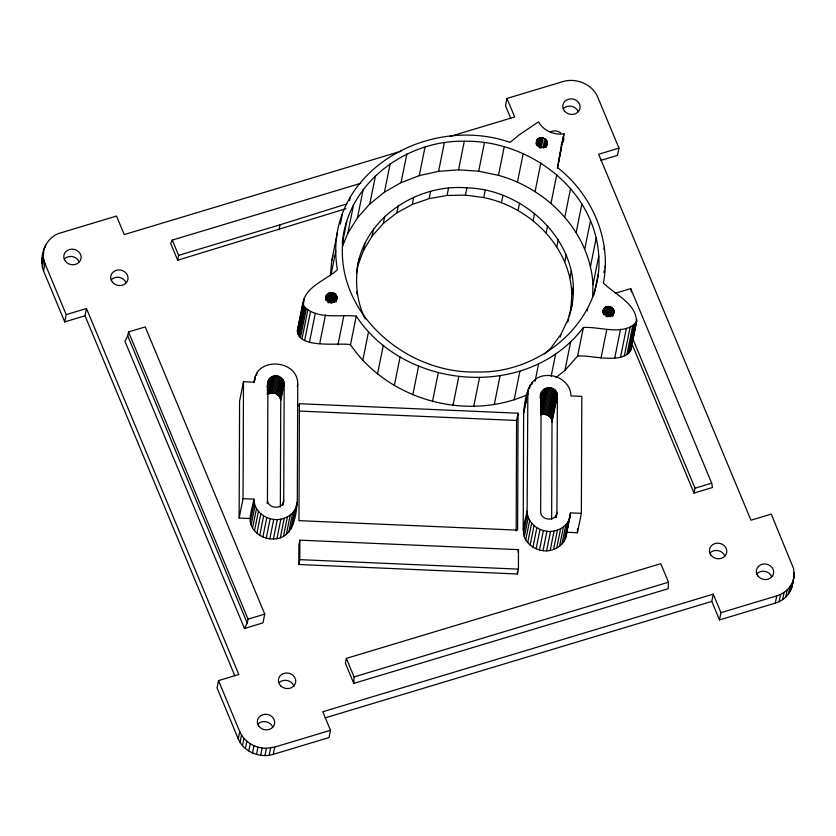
<?xml version="1.0" encoding="UTF-8"?>
<svg xmlns="http://www.w3.org/2000/svg" width="836" height="836" viewBox="0 0 836 836"><rect width="100%" height="100%" fill="white"/><g stroke="black" fill="none" stroke-linecap="round" stroke-linejoin="round"><path stroke-width="1.25" d="M239.138 518.059L239.587 401.123L243.495 381.728L254.343 382.198C254.928 356.366 298.17 359.093 297.741 384.079L297.292 501.015C296.09 518.404 292.297 541.446 269.819 538.812C263.946 538.07 258.355 535.228 254.51 530.693C246.233 521.748 252.2 509.333 253.893 499.134L243.046 498.664L239.138 518.059L249.985 518.529M243.046 498.664L243.495 381.728M280.353 507.003L280.76 400.465L279.788 396.943L275.922 393.557L279.339 376.587C274.73 374.288 267.896 377.235 267.907 382.784L267.457 499.719C267.301 509.093 283.508 510.117 283.728 500.43L284.177 383.494L283.216 379.972L279.339 376.587M298.807 564.499L298.88 545.009L299.852 540.16L518.487 549.649L518.414 569.138L517.432 573.987L298.807 564.499L299.779 559.65L299.852 540.16M299.424 403.715L298.974 520.65L517.609 530.129L518.059 413.193L299.424 403.715L298.933 406.139M516.167 530.912L516.585 420.466L518.059 413.193M517.432 573.987L517.442 571.385M523.19 530.379L523.639 413.444C525.018 398.385 527.495 375.395 547.538 375.489C559.002 374.904 570.957 383.923 570.957 395.93L581.804 396.4L581.354 513.335L577.446 532.731L566.599 532.26C566.672 544.142 554.153 552.387 543.024 550.663C537.161 549.921 531.571 547.068 527.725 542.543C519.438 533.598 525.416 521.183 527.108 510.984L527.861 390.851M541.111 394.634L540.662 511.569C540.505 520.943 556.724 521.967 556.943 512.28L557.393 395.344C556.212 383.316 538.342 386.713 540.349 398.448M551.635 519.449L552.011 422.002C552 416.495 545.542 412.963 540.631 414.813L546.012 388.155M577.446 532.731L577.457 528.833M528.133 394.373C467.031 421.866 388.312 400.256 350.493 344.725C340.262 342.143 291.336 350.451 298.515 326.698M564.122 133.854L561.813 142.956L557.716 167.67C591.773 194.589 611.994 239.713 603.373 283.028C614.429 294.178 637.136 303.876 636.395 322.017C624.461 336.49 598.754 326.144 583.371 327.524C528.394 400.308 405.355 390.673 356.261 316.123C339.583 314.273 316.081 320.042 303.667 305.861C301.075 288.106 327.712 279.485 337.378 269.673C321.306 173.972 426.872 113.33 510.096 142.402L519.104 134.93L538.509 121.816A23.418 20.869 11.4 0 0 564.122 133.854L558.364 162.456M64.748 321.891L66.211 314.618L86.495 308.515L85.032 315.789L64.748 321.891L43.535 270.937C38.487 256.621 44.987 237.048 60.725 232.868L116.507 216.064L124.209 234.592L401.165 151.17M41.8 263.403L44.183 248.595M343.063 239.044C334.17 312.998 406.317 374.162 476.917 371.968C539.763 373.953 603.31 321.891 598.775 256.098C594.866 189.082 528.864 139.967 464.314 141.232C406.202 139.988 347.734 182.812 342.311 242.774M592.578 297.595L593.006 284.7L598.775 256.098M86.495 308.515L238.793 674.495L218.509 680.598L217.046 687.871L238.25 738.836C243.778 751.94 259.891 758.451 273.247 754.365L329.029 737.561L330.492 730.288L322.78 711.75L713.254 594.135L711.791 601.408L719.493 619.936L775.275 603.132C784.889 600.384 792.915 591.418 792.695 581.135M792.612 583.685L794.075 576.412L793.657 568.783L771.252 514.109L750.968 520.211L598.67 154.232L618.953 148.129L597.75 97.164C592.222 84.06 576.108 77.549 562.753 81.635L506.971 98.439L505.508 105.712L510.806 118.451M353.785 683.399L354.077 676.92L346.365 658.392L660.774 563.683L668.486 582.211L668.183 588.701L353.785 683.399L345.393 663.241L346.365 658.392M326.165 296.456C325.047 303.416 337.545 304.294 336.898 297.073C335.873 290.155 324.546 291.816 325.653 299.006M573.329 287.27L571.855 294.544L570.737 310.992C586.726 248.177 527.986 189.239 466.896 187.839C415.607 183.471 361.089 220.014 356.533 273.403M330.377 275.723L331.714 260.79L337.483 232.178M293.081 523.608L293.384 520.41M566.285 535.448L570.507 512.865L581.354 513.335M555.898 377.715L564.927 370.379L577.603 356.126C591.219 354.13 633.176 368.676 632.006 341.82M359.229 258.637C354.401 278.701 356.084 300.375 365.196 319.007M547.12 142.998C546.504 150.104 534.256 147.491 536.587 140.772C539.471 133.875 550.746 139.748 546.472 146.363M613.948 311.807C613.321 318.903 601.074 316.321 603.404 309.571C605.975 303.029 616.999 307.92 613.425 314.357M45.123 247.477L45.614 245.052M42.343 267.217L43.806 259.944L43.263 256.129M43.535 270.937L45.008 263.664L43.806 259.944M127.72 335.853L128.514 331.923L145.224 326.897L264.751 614.115L262.974 622.893L244.478 628.463L124.951 341.245L127.72 335.853L247.247 623.081L244.478 628.463M345.895 208.728L177.671 260.195L178.643 255.346L172.3 240.089L360.859 183.283M279.088 229.649L280.07 224.8L346.877 203.879M253.914 382.637L254.656 379.001M254.322 381.979L255.544 375.918M256.506 375.458L256.997 373.034M267.133 386.493L268.356 380.432M267.186 387.841L268.899 379.356M267.196 390.496L269.641 378.374M270.55 377.527L267.133 394.498L271.982 392.795L275.399 375.824M268.199 393.798L271.616 376.827M269.38 393.275L272.797 376.305M270.655 392.941L274.072 375.97M269.161 392.742L273.32 392.857L276.747 375.886M278.357 394.519L274.647 393.108L278.064 376.137M250.267 521.748L254.175 502.352L253.893 499.134M277.092 394.184L280.52 377.214M251.134 524.904L255.043 505.519L254.175 502.352M278.158 394.968L281.575 377.997M279.057 395.898L282.484 378.927M252.566 527.913L256.474 508.528L255.043 505.519M279.788 396.943L283.216 379.972M280.332 398.072L283.749 381.101M280.656 399.253L284.073 382.282M254.51 530.693L258.428 511.308L256.474 508.528M280.76 400.465L284.177 383.494M297.292 330.774L303.353 300.542M297.282 332.132L303.05 303.531M256.934 533.169L260.842 513.774L258.428 511.308M299.267 322.968L300.521 316.75M301.775 310.532L304.283 298.097M297.491 333.324L303.259 304.722M297.898 334.473L303.667 305.861M298.515 335.56L304.283 306.958M299.351 336.605L305.119 308.003M259.756 535.27L263.664 515.875L260.842 513.774M300.479 337.65L306.248 309.038M267.071 503.356L267.562 500.931M302.026 338.737L307.794 310.125M262.901 536.942L266.809 517.547L263.664 515.875M247.247 623.081L248.041 619.152L128.514 331.923M304.732 340.116L310.501 311.514M266.287 538.133L270.195 518.738L266.809 517.547M297.261 386.504L297.741 384.079M269.819 538.812L273.727 519.417C283.77 520.828 295.024 514.621 296.989 504.212M309.55 341.746L315.318 313.145M273.403 538.969L277.312 519.574M282.756 505.278L283.728 500.43M283.132 504.056L283.613 501.631M276.935 538.593L280.854 519.198M340.367 224.038L342.373 214.089M325.591 299.831L326.374 295.662M325.706 300.019L326.73 294.92M331.046 274.49L335.811 250.863M326.197 299.351L327.231 294.251M326.562 300.04L327.848 293.666M238.25 738.836L239.713 731.563L218.509 680.598M327.033 300.845L328.569 293.185M327.576 301.765L329.384 292.83M280.332 537.694L284.24 518.299M319.707 343.638L325.476 315.036M328.193 302.81L330.251 292.61M240.068 742.368L241.531 735.095L239.713 731.563M329.102 302.726L331.16 292.516M349.605 200.765L350.357 197.024M330.021 302.778L332.08 292.569M342.279 243.809L346.794 221.425M283.488 536.304L287.396 516.909M330.92 302.966L332.979 292.767M242.471 745.618L243.934 738.345L241.531 735.095M331.777 303.29L333.836 293.091M332.832 302.465L334.63 293.53M286.33 534.444L290.238 515.049M333.783 301.744L335.33 294.094M342.478 246.442L347.807 233.275L353.576 204.674M334.379 302.402L335.926 294.742M288.765 532.187L292.673 512.792M335.152 301.932L336.438 295.547M335.56 300.96L336.584 295.85M245.387 748.513L246.86 741.25L243.934 738.345M335.664 301.274L336.699 296.163M336.124 300.897L336.898 297.073M336.145 301.723L336.918 297.898M336.271 301.253L336.783 298.703M290.729 529.575L294.648 510.179M292.182 526.69L297.052 502.227M248.762 750.989L250.225 743.716L246.86 741.25M347.807 233.275L357.474 217.799L363.242 189.197M252.493 752.975L253.956 745.702L250.225 743.716M337.984 344.777L343.753 316.175M256.495 754.427L257.969 747.154L253.956 745.702M357.474 217.799L369.784 203.984L375.552 175.382M260.686 755.305L262.149 748.032L266.402 748.314L274.71 747.091L330.492 730.288M357.766 265.9L363.482 250.424L364.956 243.151M356.502 293.844L356.993 291.419M264.939 755.587L266.402 748.314M363.482 250.424L372.083 236.149L373.546 228.876M350.493 344.725L356.261 316.123M269.161 755.274L270.624 748.001M369.784 203.984L384.435 192.165L390.193 163.563M273.247 754.365L274.71 747.091M372.083 236.149L383.296 223.494L384.769 216.221M362.803 360.222L368.571 331.62M384.435 192.165L401.061 182.645L406.829 154.033M383.296 223.494L396.818 212.835L398.291 205.562M377.538 373.953L383.306 345.352M396.818 212.835L412.263 204.454L413.726 197.181M401.061 182.645L419.254 175.644L425.022 147.042M412.263 204.454L429.171 198.613L430.634 191.339M394.331 385.574L400.099 356.972M419.254 175.644L438.586 171.338L444.344 142.737M429.171 198.613L447.061 195.467L448.524 188.194M412.806 394.822L418.575 366.21M438.586 171.338L458.556 169.844L464.314 141.232M447.061 195.467L465.422 195.112L466.896 187.839M458.556 169.844L478.673 171.181L484.441 142.58M432.515 401.468L438.283 372.856M571.855 294.544C570.403 246.254 529.606 206.805 483.73 197.568L485.193 190.294M593.006 284.7C589.976 232.293 547.737 188.926 498.465 175.33L504.223 146.728M452.987 405.355L458.755 376.743M501.454 202.74L502.917 195.467M517.421 182.185L523.19 153.584M473.74 406.39L479.509 377.788M518.069 210.505L519.543 203.232M536.169 143.855L536.942 140.02M536.409 144.45L537.443 139.351M536.775 145.15L538.06 138.766M537.235 145.945L538.781 138.295M538.05 145.589L539.596 137.93M538.666 146.645L540.464 137.71M539.314 147.826L541.373 137.626M540.223 147.878L542.282 137.679M541.132 148.076L543.191 137.867M543.034 147.564L544.842 138.64M535.082 191.58L540.85 162.978M543.745 148.129L545.542 139.194M544.853 146.227L546.138 139.842M545.365 147.031L546.65 140.657M545.511 147.335L546.796 140.96M545.877 146.373L546.911 141.274M494.285 404.561L500.053 375.96M546.075 147.282L547.099 142.172M533.128 220.62L534.591 213.347M561.311 145.443L561.813 142.956M557.34 168.172L561.604 147.031M551.008 203.273L556.776 174.672M546.169 232.805L547.632 225.532M514.13 399.901L519.898 371.299M556.828 246.704L558.302 239.43M524.841 407.163L528.749 387.768M523.639 413.444L527.558 394.049M529.47 388.521L530.202 384.884M564.822 216.994L570.591 188.382M531.686 384.696L532.177 382.271M535.061 381.331L538.572 363.921M564.812 261.929L566.275 254.656M540.537 397.361L541.561 392.283M540.578 398.814L542.115 391.196M540.547 401.646L542.846 390.224M540.432 405.878L543.766 389.367M576.171 232.387L581.94 203.775M540.474 410.267L544.821 388.677M541.906 414.478L547.287 387.82M569.87 278.022L571.333 270.749M543.233 414.342L548.604 387.674M551.133 376.388L555.637 354.004M544.581 414.395L549.952 387.737M560.319 337.002L560.799 334.578L567.989 319.645L572.2 303.719M517.996 552.073L518.487 549.649M545.898 414.656L551.279 387.988M547.172 415.105L552.544 388.437M523.472 533.598L527.391 514.203L527.108 510.984M548.353 415.732L553.725 389.064M524.339 536.754L528.258 517.359L527.391 514.203M549.409 416.516L554.79 389.848M550.318 417.446L555.689 390.778M525.771 539.763L529.679 520.368L528.258 517.359M584.782 249.076L590.55 220.474M551.049 418.481L556.421 391.823M551.582 419.609L556.964 392.951M551.906 420.801L557.288 394.132M527.725 542.543L531.633 523.148L529.679 520.368M552.011 422.002L557.393 395.344M564.927 370.379L570.695 341.767M530.139 545.02L534.047 525.625L531.633 523.148M532.96 547.12L536.869 527.725L534.047 525.625M590.435 266.663L596.204 238.061M536.106 548.782L540.014 529.397L536.869 527.725M618.953 148.129L617.49 155.402L600.781 160.428M577.603 356.126L583.371 327.524M587.165 311.013L587.666 308.526M539.492 549.973L543.4 530.588L540.014 529.397M593.696 295.505L594.448 291.774M594.417 292.809L598.179 274.156M543.024 550.663L546.932 531.268C556.975 532.678 568.24 526.461 570.194 516.063M603.916 249.598L604.418 247.111M546.608 550.819L550.516 531.424M603.885 272.63L604.386 270.143M604.888 267.656L605.389 265.169M555.919 517.359L556.943 512.28M556.055 517.285L556.828 513.471M550.151 550.443L554.059 531.048M553.547 549.545L557.455 530.149M602.892 312.131L603.404 309.571M602.986 312.654L603.759 308.829M603.226 313.26L604.261 308.16M603.592 313.949L604.877 307.575M556.703 548.144L560.611 528.749M604.062 314.754L605.598 307.094M604.867 314.399L606.413 306.739M605.483 315.444L607.281 306.519M559.535 546.295L563.443 526.899M606.131 316.635L608.19 306.425M607.051 316.687L609.11 306.478M561.97 544.027L565.878 524.632M607.95 316.875L610.008 306.676M609.068 315.924L610.865 307M563.945 541.414L567.853 522.03M601.011 358.09L606.779 329.488M609.862 316.374L611.659 307.439M567.33 528.624L570.507 512.865M565.397 538.53L569.306 519.135M610.562 316.928L612.36 308.003M611.67 315.036L612.955 308.651M612.182 315.841L613.467 309.456M612.328 316.144L613.614 309.769M612.694 315.182L613.728 310.072M612.892 316.081L613.927 310.982M614.784 357.766L620.552 329.154M620.605 356.867L626.373 328.266M624.356 355.781L630.125 327.179M626.906 354.6L632.674 325.998M628.348 353.618L634.116 325.016M629.362 352.656L635.13 324.044M632.507 339.332L634.514 329.384M635.015 326.897L636.018 321.923M630.093 351.684L635.862 323.083M630.626 350.618L636.865 319.613M630.961 349.469L636.729 320.867M615.223 293.279L630.731 288.608L711.697 483.177L712.512 487.482L694.016 493.052L694.998 488.214L632.518 338.078M719.493 619.936L720.966 612.663L713.254 594.135M775.275 603.132L776.748 595.869C785.558 593.288 792.967 585.702 794.075 576.412M779.131 601.659L780.594 594.386M782.642 599.642L784.105 592.369M785.735 597.144L787.209 589.871M788.338 594.229L789.811 586.956M790.386 590.947L791.849 583.674M793.709 575.022L794.2 572.597M791.817 587.405L793.291 580.142M41.925 259.588L43.671 253.496M567.811 322.017L568.783 318.338M569.431 315.893L570.413 312.215M331.714 260.79L333.021 255.962M523.953 410.246L524.548 408.187M172.3 240.089L170.638 243.297L177.671 260.195M560.799 334.578L550.861 348.079L544.654 353.931M449.81 136.519L514.683 116.977L506.971 98.439M178.643 255.346L280.07 224.8M248.041 619.152L264.751 614.115M694.998 488.214L711.697 483.177M354.077 676.92L668.486 582.211M325.058 717.894L711.791 601.408M720.966 612.663L776.748 595.869M299.257 411.051L516.585 420.466M299.779 559.65L518.414 569.138M465.422 195.112L483.73 197.568M273.32 392.857L274.647 393.108M272.296 392.878L275.389 393.474M543.4 530.588L546.932 531.268M270.195 518.738L273.727 519.417M478.673 171.181L498.465 175.33M257.969 747.154L262.149 748.032M631.535 342.927L694.016 493.052M85.032 315.789L234.822 675.749M45.008 263.664L66.211 314.618M630.731 288.608L631.337 291.837M64.267 259.035A8.715 7.764 11.4 0 1 79.106 261.783M257.822 724.154A8.715 7.764 11.4 0 1 272.661 726.902M756.81 573.841A8.715 7.764 11.4 0 1 771.659 576.6M563.255 108.722A8.715 7.764 11.4 0 1 578.104 111.481M279.496 682.301A8.715 7.764 11.4 0 1 294 686.419M111.157 279.841A8.715 7.764 11.4 0 1 125.996 282.589M709.921 553.045A8.715 7.764 11.4 0 1 724.76 555.794M563.318 136.487A8.715 7.764 11.4 0 1 561.646 144.074M550.266 132.015A8.715 7.764 11.4 0 1 560.81 133.039M65.417 261.24A8.715 7.764 11.4 0 0 80.381 260.466A8.715 7.764 11.4 0 0 71.582 249.17A8.715 7.764 11.4 0 0 65.417 261.24M258.972 726.359A8.715 7.764 11.4 0 0 273.936 725.585A8.715 7.764 11.4 0 0 265.137 714.289A8.715 7.764 11.4 0 0 258.972 726.359M757.97 576.046A8.715 7.764 11.4 0 0 772.924 575.283A8.715 7.764 11.4 0 0 764.125 563.976A8.715 7.764 11.4 0 0 757.97 576.046M564.415 110.927A8.715 7.764 11.4 0 0 579.369 110.164A8.715 7.764 11.4 0 0 570.57 98.857A8.715 7.764 11.4 0 0 564.415 110.927M711.081 555.24A8.715 7.764 11.4 0 0 726.035 554.477A8.715 7.764 11.4 0 0 717.236 543.17A8.715 7.764 11.4 0 0 711.081 555.24M280.917 686.053A8.715 7.764 11.4 0 0 295.453 683.179A8.715 7.764 11.4 0 0 284.857 673.179A8.715 7.764 11.4 0 0 280.917 686.053M112.317 282.045A8.715 7.764 11.4 0 0 127.271 281.272A8.715 7.764 11.4 0 0 118.472 269.965A8.715 7.764 11.4 0 0 112.317 282.045"/></g></svg>
